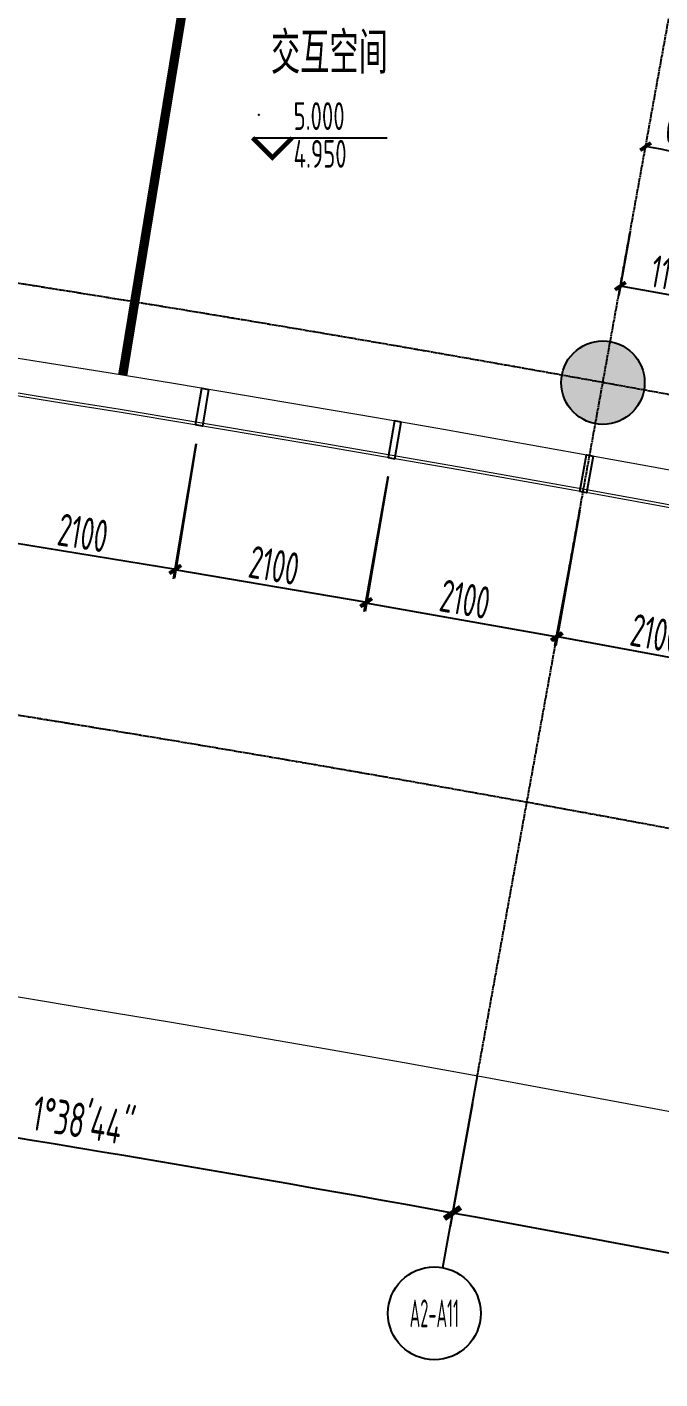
# Model space of a CAD drawing. Header units: millimetres. Extents: x 11515858 to 24947533, y -12784974 to -6116114.
# Drawn here: x 11824839 to 11831661, y -6415920 to -6401342 of the extents above; entities that cross this region are included whole.
import ezdxf
from ezdxf.enums import TextEntityAlignment as Align

# ---------------------------------------------------------------- set-up
doc = ezdxf.new("R2010")
doc.units = ezdxf.units.MM
doc.header["$LTSCALE"] = 10
for name, pattern in [('A2-RG-AXIS$0$CENTER', [2, 1.25, -0.25, 0.25, -0.25]), ('A2-RG-AXIS$0$DOTE', [2.42, 2, -0.2, 0.02, -0.2]), ('A2-RI-F2$0$DASHDOT2', [0.5, 0.25, -0.125, 0, -0.125]), ('A2-RI-F2$0$DASHED2', [0.375, 0.25, -0.125])]:
    doc.linetypes.add(name, pattern=pattern)
for name, color, linetype in [('A2-RB-F2$0$$34$A-DIMS-100', 1, 'Continuous'), ('A2-RB-F2$0$A-DIMS-100', 1, 'Continuous'), ('A2-RG-AXIS$0$A-AXIS', 1, 'Continuous'), ('A2-RG-AXIS$0$A-DIMS-100', 1, 'Continuous'), ('A2-RG-AXIS$0$A-GRID', 1, 'A2-RG-AXIS$0$CENTER'), ('A2-RG-AXIS$0$A-SYMB', 4, 'Continuous'), ('A2-RI-F2$0$A-DOOR-ROLL', 2, 'A2-RI-F2$0$DASHED2'), ('A2-RI-F2$0$A-STRS', 50, 'Continuous'), ('A2-RI-F2$0$A-SYMB', 4, 'Continuous'), ('A2-RI-F2$0$A-SYMB-AREA', 4, 'Continuous'), ('A2-RI-F2$0$A-SYMB-NAME', 4, 'Continuous'), ('A2-RI-F2$0$an-wndw-mull-v', 3, 'Continuous'), ('A2-RS-F2$0$A-HATH-GRAY', 8, 'Continuous'), ('A2-RS-F2$0$A-WALL-CONC', 6, 'Continuous')]:
    doc.layers.add(name, color=color, linetype=linetype)
for name, color, linetype, lineweight in [('A2-RI-F2$0$A-DETL-LLIN', 3, 'Continuous', 5), ('A2-RI-F2$0$A-FLOR-STRS', 2, 'Continuous', 5), ('A2-RI-F2$0$A-GLAZ', 140, 'Continuous', 5)]:
    doc.layers.add(name, color=color, linetype=linetype, lineweight=lineweight)
doc.styles.add('A2-RB-F2$0$$0$XD2008', font='hzs.shx', dxfattribs={"width": 0.7, "bigfont": 'hztxt.shx'})
doc.styles.add('A2-RB-F2$0$XD2008', font='hzs.shx', dxfattribs={"width": 0.7, "bigfont": 'hztxt.shx'})
doc.styles.add('A2-RG-AXIS$0$ECADI', font='hzs.shx', dxfattribs={"width": 0.7, "bigfont": 'hztxt.shx'})
doc.styles.add('A2-RG-AXIS$0$XD2008', font='hzs.shx', dxfattribs={"width": 0.7, "bigfont": 'hztxt.shx'})
doc.styles.add('A2-RI-F2$0$ECADI', font='hzs.shx', dxfattribs={"width": 0.7, "bigfont": 'hztxt.shx'})
doc.styles.add('A2-RI-F2$0$XD2008', font='hzs.shx', dxfattribs={"width": 0.7, "bigfont": 'hztxt.shx'})
doc.dimstyles.new('A2-RB-F2$0$$0$XD100$0', dxfattribs={"dimscale": 100, "dimtxt": 3.5, "dimasz": 1, "dimexe": 1, "dimexo": 2, "dimgap": 0.5, "dimtad": 1, "dimdec": 0, "dimdsep": 46, "dimtxsty": 'A2-RB-F2$0$$0$XD2008', "dimblk1": 'A2-RB-F2$0$$20$_ArchTick', "dimblk2": 'A2-RB-F2$0$$20$_ArchTick', "dimsah": 1, "dimcen": 2.5, "dimclrt": 4, "dimaunit": 1, "dimadec": 0, "dimazin": 0, "dimtfac": 1, "dimtdec": 0, "dimtix": 1, "dimtmove": 2, "dimatfit": 3, "dimfxl": 0, "dimtolj": 1, "dimtzin": 0, "dimarcsym": 0})
doc.dimstyles.new('A2-RB-F2$0$XD100$0', dxfattribs={"dimscale": 100, "dimtxt": 3.5, "dimasz": 1, "dimexe": 1, "dimexo": 2, "dimgap": 0.5, "dimtad": 1, "dimdec": 0, "dimdsep": 46, "dimtxsty": 'A2-RB-F2$0$XD2008', "dimblk1": 'A2-RB-F2$0$_ArchTick', "dimblk2": 'A2-RB-F2$0$_ArchTick', "dimsah": 1, "dimcen": 2.5, "dimclrt": 4, "dimaunit": 1, "dimadec": 0, "dimazin": 0, "dimtfac": 1, "dimtdec": 0, "dimtix": 1, "dimtmove": 1, "dimatfit": 3, "dimfxl": 0, "dimtolj": 1, "dimtzin": 0, "dimarcsym": 0})
doc.dimstyles.new('A2-RG-AXIS$0$XD150', dxfattribs={"dimscale": 300, "dimtxt": 2.5, "dimasz": 1.5, "dimexe": 1, "dimexo": 2, "dimgap": 0.5, "dimtad": 1, "dimdec": 0, "dimdsep": 46, "dimtxsty": 'A2-RG-AXIS$0$XD2008', "dimcen": 2.5, "dimclrt": 4, "dimaunit": 1, "dimadec": 3, "dimazin": 0, "dimtfac": 1, "dimtdec": 0, "dimtmove": 2, "dimatfit": 3, "dimfxl": 0, "dimtolj": 1, "dimtzin": 0, "dimarcsym": 0})

# ---------------------------------------------------------------- blocks, each defined once
blk = doc.blocks.new('A2-RG-AXIS$0$ECADI-TAG-GRID')
at = {"color": 13}
blk.add_circle((0, 0), 5, dxfattribs=at)
at = {"style": 'A2-RG-AXIS$0$ECADI', "width": 0.7}
blk.add_attdef('GRID', text='', height=5, dxfattribs=at).set_placement((0, 0), align=Align.MIDDLE)
blk = doc.blocks.new('A2-RG-AXIS$0$_ArchTick')
at = {"color": 0, "linetype": 'ByBlock', "const_width": 0.4}
blk.add_lwpolyline([(-0.5, -0.5), (0.5, 0.5)], dxfattribs=at)
blk = doc.blocks.new('*D1277')
at = {"layer": 'A2-RG-AXIS$0$A-DIMS-100', "color": 0, "lineweight": -2, "ltscale": 3, "transparency": 16777216}
for p, q in [((11829639, -6412949), (11829398, -6414278)), ((11837693, -6414527), (11837414, -6415848))]:
    blk.add_line(p, q, dxfattribs=at)
blk.add_arc((11778731, -6694179), 284600, 78.09408, 79.7395, dxfattribs=at)
at = {"layer": 'Defpoints', "color": 0, "ltscale": 3, "transparency": 16777216}
for p in [(11829692, -6412654), (11837755, -6414233), (11834777, -6415152), (11778731, -6694179)]:
    blk.add_point(p, dxfattribs=at)
at = {"layer": 'A2-RG-AXIS$0$A-DIMS-100', "color": 0, "lineweight": -2, "ltscale": 3, "transparency": 16777216, "xscale": 150, "yscale": 150, "zscale": 150}
for p, rotation in [((11829425, -6414130), 169.7394974973187), ((11837445, -6415701), 348.094078737238)]:
    blk.add_blockref('A2-RG-AXIS$0$_ArchTick', p, dxfattribs=dict(at, rotation=rotation))
at = {"layer": 'A2-RG-AXIS$0$A-DIMS-100', "color": 4, "ltscale": 3, "transparency": 16777216, "insert": (11833498, -6414594), "char_height": 375, "attachment_point": 5, "rotation": 348.9168, "style": 'A2-RG-AXIS$0$XD2008'}
blk.add_mtext('\\A1;1°38\'44"', dxfattribs=at)
blk = doc.blocks.new('*D1226')
at = {"layer": 'A2-RG-AXIS$0$A-DIMS-100', "color": 0, "lineweight": -2, "ltscale": 3, "transparency": 16777216}
for p, q in [((11821542, -6411603), (11821340, -6412938)), ((11829639, -6412949), (11829398, -6414278))]:
    blk.add_line(p, q, dxfattribs=at)
blk.add_arc((11778731, -6694179), 284600, 79.7395, 81.38492, dxfattribs=at)
at = {"layer": 'Defpoints', "color": 0, "ltscale": 3, "transparency": 16777216}
for p in [(11821587, -6411307), (11829692, -6412654), (11826742, -6413658), (11778731, -6694179)]:
    blk.add_point(p, dxfattribs=at)
at = {"layer": 'A2-RG-AXIS$0$A-DIMS-100', "color": 0, "lineweight": -2, "ltscale": 3, "transparency": 16777216, "xscale": 150, "yscale": 150, "zscale": 150}
for p, rotation in [((11821363, -6412790), 171.3849162593364), ((11829425, -6414130), 349.7394974973187)]:
    blk.add_blockref('A2-RG-AXIS$0$_ArchTick', p, dxfattribs=dict(at, rotation=rotation))
at = {"layer": 'A2-RG-AXIS$0$A-DIMS-100', "color": 4, "ltscale": 3, "transparency": 16777216, "insert": (11825447, -6413137), "char_height": 375, "attachment_point": 5, "rotation": 350.5622, "style": 'A2-RG-AXIS$0$XD2008'}
blk.add_mtext('\\A1;1°38\'44"', dxfattribs=at)
blk = doc.blocks.new('A2-RB-F2$0$_ArchTick')
at = {"color": 0, "linetype": 'ByBlock', "const_width": 0.4}
blk.add_lwpolyline([(-0.5, -0.5), (0.5, 0.5)], dxfattribs=at)
blk = doc.blocks.new('*D1800')
at = {"layer": 'A2-RB-F2$0$A-DIMS-100', "color": 0, "lineweight": -2, "transparency": 16777216}
for p, q in [((11831340, -6403551), (11831216, -6404234)), ((11832422, -6403747), (11832299, -6404430)), ((11832316, -6404331), (11831234, -6404135))]:
    blk.add_line(p, q, dxfattribs=at)
at = {"layer": 'Defpoints', "color": 0, "transparency": 16777216}
for p in [(11831375, -6403354), (11832458, -6403550), (11831234, -6404135)]:
    blk.add_point(p, dxfattribs=at)
at = {"layer": 'A2-RB-F2$0$A-DIMS-100', "color": 0, "lineweight": -2, "transparency": 16777216, "xscale": 100, "yscale": 100, "zscale": 100}
for p, rotation in [((11831234, -6404135), 169.7394999171281), ((11832316, -6404331), 349.7394999171281)]:
    blk.add_blockref('A2-RB-F2$0$_ArchTick', p, dxfattribs=dict(at, rotation=rotation))
at = {"layer": 'A2-RB-F2$0$A-DIMS-100', "color": 4, "transparency": 16777216, "insert": (11831815, -6404012), "char_height": 350, "attachment_point": 5, "rotation": 349.7395, "style": 'A2-RB-F2$0$XD2008'}
blk.add_mtext('\\A1;1100', dxfattribs=at)
blk = doc.blocks.new('*D1772')
at = {"layer": 'A2-RB-F2$0$A-DIMS-100', "color": 0, "lineweight": -2, "transparency": 16777216}
for p, q in [((11824589, -6405499), (11824354, -6406949)), ((11826662, -6405835), (11826427, -6407286)), ((11824370, -6406851), (11826443, -6407187))]:
    blk.add_line(p, q, dxfattribs=at)
at = {"layer": 'Defpoints', "color": 0, "transparency": 16777216}
for p in [(11824621, -6405302), (11826694, -6405638), (11826443, -6407187)]:
    blk.add_point(p, dxfattribs=at)
at = {"layer": 'A2-RB-F2$0$A-DIMS-100', "color": 0, "lineweight": -2, "transparency": 16777216, "xscale": 100, "yscale": 100, "zscale": 100}
for p, rotation in [((11824370, -6406851), 170.7864476752229), ((11826443, -6407187), 350.7864476752229)]:
    blk.add_blockref('A2-RB-F2$0$_ArchTick', p, dxfattribs=dict(at, rotation=rotation))
at = {"layer": 'A2-RB-F2$0$A-DIMS-100', "color": 4, "transparency": 16777216, "insert": (11825442, -6406797), "char_height": 350, "attachment_point": 5, "rotation": 350.7864, "style": 'A2-RB-F2$0$XD2008'}
blk.add_mtext('\\A1;2100', dxfattribs=at)
blk = doc.blocks.new('*D1773')
at = {"layer": 'A2-RB-F2$0$A-DIMS-100', "color": 0, "lineweight": -2, "transparency": 16777216}
for p, q in [((11826660, -6405835), (11826413, -6407291)), ((11828731, -6406187), (11828483, -6407643)), ((11826430, -6407193), (11828500, -6407545))]:
    blk.add_line(p, q, dxfattribs=at)
at = {"layer": 'Defpoints', "color": 0, "transparency": 16777216}
for p in [(11826694, -6405638), (11828764, -6405990), (11828500, -6407545)]:
    blk.add_point(p, dxfattribs=at)
at = {"layer": 'A2-RB-F2$0$A-DIMS-100', "color": 0, "lineweight": -2, "transparency": 16777216, "xscale": 100, "yscale": 100, "zscale": 100}
for p, rotation in [((11826430, -6407193), 170.3565312094874), ((11828500, -6407545), 350.3565312094875)]:
    blk.add_blockref('A2-RB-F2$0$_ArchTick', p, dxfattribs=dict(at, rotation=rotation))
at = {"layer": 'A2-RB-F2$0$A-DIMS-100', "color": 4, "transparency": 16777216, "insert": (11827503, -6407147), "char_height": 350, "attachment_point": 5, "rotation": 350.3565, "style": 'A2-RB-F2$0$XD2008'}
blk.add_mtext('\\A1;2100', dxfattribs=at)
blk = doc.blocks.new('*D1774')
at = {"layer": 'A2-RB-F2$0$A-DIMS-100', "color": 0, "lineweight": -2, "transparency": 16777216}
for p, q in [((11828729, -6406187), (11828470, -6407649)), ((11830797, -6406553), (11830538, -6408015)), ((11828488, -6407550), (11830555, -6407917))]:
    blk.add_line(p, q, dxfattribs=at)
at = {"layer": 'Defpoints', "color": 0, "transparency": 16777216}
for p in [(11828764, -6405990), (11830832, -6406356), (11830555, -6407917)]:
    blk.add_point(p, dxfattribs=at)
at = {"layer": 'A2-RB-F2$0$A-DIMS-100', "color": 0, "lineweight": -2, "transparency": 16777216, "xscale": 100, "yscale": 100, "zscale": 100}
for p, rotation in [((11828488, -6407550), 169.9451740437), ((11830555, -6407917), 349.9451740437)]:
    blk.add_blockref('A2-RB-F2$0$_ArchTick', p, dxfattribs=dict(at, rotation=rotation))
at = {"layer": 'A2-RB-F2$0$A-DIMS-100', "color": 4, "transparency": 16777216, "insert": (11829561, -6407512), "char_height": 350, "attachment_point": 5, "rotation": 349.9452, "style": 'A2-RB-F2$0$XD2008'}
blk.add_mtext('\\A1;2100', dxfattribs=at)
blk = doc.blocks.new('*D1778')
at = {"layer": 'A2-RB-F2$0$A-DIMS-100', "color": 0, "lineweight": -2, "transparency": 16777216}
for p, q in [((11830796, -6406553), (11830526, -6408013)), ((11832861, -6406934), (11832591, -6408394)), ((11832609, -6408296), (11830544, -6407915))]:
    blk.add_line(p, q, dxfattribs=at)
at = {"layer": 'Defpoints', "color": 0, "transparency": 16777216}
for p in [(11830832, -6406356), (11832897, -6406738), (11830544, -6407915)]:
    blk.add_point(p, dxfattribs=at)
at = {"layer": 'A2-RB-F2$0$A-DIMS-100', "color": 0, "lineweight": -2, "transparency": 16777216, "xscale": 100, "yscale": 100, "zscale": 100}
for p, rotation in [((11830544, -6407915), 169.5338247441165), ((11832609, -6408296), 349.5338247441165)]:
    blk.add_blockref('A2-RB-F2$0$_ArchTick', p, dxfattribs=dict(at, rotation=rotation))
at = {"layer": 'A2-RB-F2$0$A-DIMS-100', "color": 4, "transparency": 16777216, "insert": (11831617, -6407884), "char_height": 350, "attachment_point": 5, "rotation": 349.5338, "style": 'A2-RB-F2$0$XD2008'}
blk.add_mtext('\\A1;2100', dxfattribs=at)
blk = doc.blocks.new('A2-RB-F2$0$$20$_ArchTick')
at = {"color": 0, "linetype": 'ByBlock', "const_width": 0.4}
blk.add_lwpolyline([(-0.5, -0.5), (0.5, 0.5)], dxfattribs=at)
blk = doc.blocks.new('*D2090')
at = {"layer": 'A2-RB-F2$0$$34$A-DIMS-100', "color": 0, "lineweight": -2, "transparency": 16777216}
blk.add_arc((11810433, -6519046), 136339, 79.7395, 81.07865, dxfattribs=at)
at = {"layer": 'Defpoints', "color": 0, "transparency": 16777216}
for p in [(11836853, -6373097), (11831848, -6382624), (11833672, -6384702), (11829902, -6395024), (11829692, -6412654)]:
    blk.add_point(p, dxfattribs=at)
at = {"layer": 'A2-RB-F2$0$$34$A-DIMS-100', "color": 0, "lineweight": -2, "transparency": 16777216, "xscale": 100, "yscale": 100, "zscale": 100}
for p, rotation in [((11831576, -6384356), 171.07864590831), ((11834718, -6384887), 349.7394999170698)]:
    blk.add_blockref('A2-RB-F2$0$$20$_ArchTick', p, dxfattribs=dict(at, rotation=rotation))
at = {"layer": 'A2-RB-F2$0$$34$A-DIMS-100', "color": 4, "transparency": 16777216, "insert": (11833192, -6384358), "char_height": 350, "attachment_point": 5, "rotation": 350.4091, "style": 'A2-RB-F2$0$$0$XD2008'}
blk.add_mtext('\\A1;1°20\'21"', dxfattribs=at)
blk = doc.blocks.new('*D2108')
at = {"layer": 'A2-RB-F2$0$$34$A-DIMS-100', "color": 0, "lineweight": -2, "transparency": 16777216}
blk.add_arc((11778421, -6695889), 298024, 79.48553, 79.7395, dxfattribs=at)
at = {"layer": 'Defpoints', "color": 0, "transparency": 16777216}
for p in [(11836853, -6373097), (11833019, -6401721), (11832373, -6402789), (11832690, -6403491), (11829692, -6412654)]:
    blk.add_point(p, dxfattribs=at)
at = {"layer": 'A2-RB-F2$0$$34$A-DIMS-100', "color": 0, "lineweight": -2, "transparency": 16777216, "xscale": 100, "yscale": 100, "zscale": 100}
for p, rotation in [((11831506, -6402631), 169.7394999170711), ((11832806, -6402869), 349.4855297596564)]:
    blk.add_blockref('A2-RB-F2$0$$20$_ArchTick', p, dxfattribs=dict(at, rotation=rotation))
at = {"layer": 'A2-RB-F2$0$$34$A-DIMS-100', "color": 4, "transparency": 16777216, "insert": (11832203, -6402495), "char_height": 350, "attachment_point": 5, "rotation": 349.6125, "style": 'A2-RB-F2$0$$0$XD2008'}
blk.add_mtext('\\A1;0°15\'14"', dxfattribs=at)
blk = doc.blocks.new('A2-RS-F2')
at = {"layer": 'A2-RS-F2$0$A-HATH-GRAY', "ltscale": 3}
h = blk.add_hatch(color=256, dxfattribs=at)
h.paths.add_polyline_path([(11780371, -6378133), (11781371, -6378140), (11781380, -6376840), (11780380, -6376833)])
h.paths.add_polyline_path([(11771295, -6378216), (11772295, -6378194), (11772267, -6376895), (11771267, -6376916)])
h.paths.add_polyline_path([(11789445, -6378310), (11790445, -6378346), (11790491, -6377046), (11789491, -6377011)])
h.paths.add_polyline_path([(11794061, -6377996), (11794660, -6378034), (11794711, -6377236), (11794112, -6377197)])
h.paths.add_polyline_path([(11762226, -6378560), (11763225, -6378509), (11763159, -6377211), (11762160, -6377261)])
h.paths.add_polyline_path([(11756054, -6378846), (11756851, -6378783), (11756756, -6377587), (11755959, -6377650)])
h.paths.add_polyline_path([(11801644, -6378462), (11802243, -6378500), (11802294, -6377702), (11801696, -6377663)])
h.paths.add_polyline_path([(11751557, -6379698), (11752355, -6379635), (11752220, -6377940), (11751422, -6378003)])
h.paths.add_polyline_path([(11807664, -6379406), (11808460, -6379480), (11808572, -6378285), (11807775, -6378211)])
h.paths.add_polyline_path([(11816585, -6380403), (11817577, -6380525), (11817736, -6379235), (11816743, -6379113)])
h.paths.add_polyline_path([(11825579, -6381619), (11826568, -6381768), (11826763, -6380483), (11825774, -6380333)])
h.paths.add_polyline_path([(11793833, -6381539), (11794432, -6381577), (11794483, -6380779), (11793885, -6380740)])
h.paths.add_polyline_path([(11801417, -6382005), (11802015, -6382043), (11802067, -6381245), (11801468, -6381206)])
h.paths.add_polyline_path([(11834536, -6383085), (11835520, -6383263), (11835752, -6381984), (11834768, -6381806)])
h.paths.add_polyline_path([(11843442, -6384837), (11844420, -6385043), (11844688, -6383771), (11843710, -6383565)])
h.paths.add_polyline_path([(11849707, -6386048), (11850486, -6386227), (11850721, -6385255), (11849941, -6385076)])
h.paths.add_polyline_path([(11756691, -6386871), (11757489, -6386806), (11757394, -6385612), (11756597, -6385675)])
h.paths.add_polyline_path([(11752176, -6387474), (11752973, -6387410), (11752838, -6385716), (11752041, -6385779)])
h.paths.add_polyline_path([(11854132, -6387107), (11854912, -6387286), (11855146, -6386314), (11854366, -6386134)])
h.paths.add_polyline_path([(11793236, -6390821), (11793835, -6390859), (11793887, -6390061), (11793288, -6390022)])
h.paths.add_polyline_path([(11800820, -6391286), (11801419, -6391324), (11801470, -6390526), (11800871, -6390487)])
h.paths.add_polyline_path([(11847832, -6393825), (11848612, -6394005), (11848846, -6393033), (11848067, -6392853)])
h.paths.add_polyline_path([(11780263, -6394032), (11781263, -6394039), (11781272, -6392739), (11780272, -6392732)])
h.paths.add_polyline_path([(11771644, -6394112), (11772644, -6394090), (11772615, -6392791), (11771616, -6392812)])
h.paths.add_polyline_path([(11788881, -6394200), (11789880, -6394236), (11789926, -6392936), (11788927, -6392901)])
h.paths.add_polyline_path([(11793009, -6394364), (11793607, -6394402), (11793659, -6393604), (11793060, -6393565)])
h.paths.add_polyline_path([(11763031, -6394440), (11764030, -6394389), (11763964, -6393090), (11762965, -6393141)])
h.paths.add_polyline_path([(11757323, -6394797), (11758120, -6394731), (11758025, -6393537), (11757227, -6393600)])
h.paths.add_polyline_path([(11800592, -6394829), (11801191, -6394867), (11801242, -6394069), (11800643, -6394030)])
h.paths.add_polyline_path([(11852257, -6394884), (11853037, -6395064), (11853271, -6394091), (11852492, -6393912)])
h.paths.add_polyline_path([(11752786, -6395149), (11753584, -6395086), (11753449, -6393391), (11752652, -6393455)])
h.paths.add_polyline_path([(11806189, -6395237), (11806985, -6395311), (11807096, -6394116), (11806300, -6394042)])
h.paths.add_polyline_path([(11814656, -6396186), (11815648, -6396307), (11815806, -6395017), (11814813, -6394896)])
h.paths.add_polyline_path([(11823198, -6397340), (11824186, -6397490), (11824381, -6396205), (11823392, -6396055)])
h.paths.add_polyline_path([(11831682, -6398729), (11832663, -6398921), (11832913, -6397645), (11831931, -6397453)])
h.paths.add_polyline_path([(11840164, -6400383), (11841142, -6400589), (11841411, -6399317), (11840432, -6399110)])
edge = h.paths.add_edge_path()
edge.add_arc((11772286, -6400549), 450, 0, 360)
edge = h.paths.add_edge_path()
edge.add_arc((11789152, -6400664), 450, 0, 360)
edge = h.paths.add_edge_path()
edge.add_arc((11763857, -6400856), 450, 0, 360)
h.paths.add_polyline_path([(11845946, -6401652), (11846725, -6401831), (11846960, -6400859), (11846180, -6400679)])
edge = h.paths.add_edge_path()
edge.add_arc((11797576, -6401084), 450, 0, 360)
edge = h.paths.add_edge_path()
edge.add_arc((11755441, -6401404), 451, 0, 360)
edge = h.paths.add_edge_path()
edge.add_arc((11805984, -6401746), 450, 0, 360)
h.paths.add_polyline_path([(11850371, -6402710), (11851151, -6402890), (11851385, -6401917), (11850605, -6401738)])
edge = h.paths.add_edge_path()
edge.add_arc((11814369, -6402649), 450, 0, 360)
edge = h.paths.add_edge_path()
edge.add_arc((11822726, -6403793), 450, 0, 360)
edge = h.paths.add_edge_path()
edge.add_arc((11831046, -6405176), 450, 0, 360)
edge = h.paths.add_edge_path()
edge.add_arc((11839323, -6406797), 451, 0, 360)
edge = h.paths.add_edge_path()
edge.add_arc((11847549, -6408655), 451, 0, 360)
edge = h.paths.add_edge_path()
edge.add_arc((11780719, -6400485), 450, 0, 360)
at = {"layer": 'A2-RS-F2$0$A-WALL-CONC'}
blk.add_circle((11831046, -6405176), 450, dxfattribs=at)
blk = doc.blocks.new('A2-RI-F2$0$5erhfh')
at = {"layer": 'A2-RI-F2$0$A-SYMB-AREA', "style": 'A2-RI-F2$0$ECADI', "width": 0.7}
blk.add_attdef('340M2', text='', height=2.5, dxfattribs=at).set_placement((0, 1.25), align=Align.MIDDLE_LEFT)
at = {"layer": 'A2-RI-F2$0$A-SYMB-NAME', "style": 'A2-RI-F2$0$ECADI', "width": 0.7}
blk.add_attdef('CHINESENAME', (-12.29, 3.09), '', height=4.5, dxfattribs=at)
blk = doc.blocks.new('A2-RI-F2$0$ECADI-TAG-HGHT（国标）')
at = {"color": 1}
blk.add_line((-2.12, 2.12), (12.35, 2.12), dxfattribs=at)
at = {"color": 1, "const_width": 0.5}
blk.add_lwpolyline([(-2.12, 2.12), (0, 0), (2.12, 2.12)], dxfattribs=at)
at = {"color": 1}
blk.add_point((-1.48, 4.6), dxfattribs=at)
at = {"style": 'A2-RI-F2$0$XD2008', "width": 0.7}
blk.add_attdef('FL', text='', height=3, dxfattribs=at).set_placement((-2.69, 2.97), align=Align.RIGHT)
for tag, p in [('F.F.L.', (2.28, 2.97)), ('T.O.S.', (2.28, -1.1))]:
    blk.add_attdef(tag, p, '', height=3, dxfattribs=at)
blk = doc.blocks.new('A2-RI-F2$0$5yrthfh')
at = {"layer": 'A2-RI-F2$0$an-wndw-mull-v'}
blk.add_lwpolyline([(3, -37), (402, -3), (396, 71), (-3, 37), (3, -37)], close=True, dxfattribs=at)
blk = doc.blocks.new('A2-RI-F2$0$564hysrthtdh')
at = {"xscale": -1}
for p, rotation in [((71251, -4234), 265.3886009940874), ((75393, -4953), 264.5650962822489)]:
    blk.add_blockref('A2-RI-F2$0$5yrthfh', p, dxfattribs=dict(at, rotation=rotation))
at = {"rotation": 75.32445825593386}
blk.add_blockref('A2-RI-F2$0$5yrthfh', (73326, -4587), dxfattribs=at)
blk = doc.blocks.new('A2-RG-AXIS')
at = {"layer": 'A2-RG-AXIS$0$A-AXIS', "ltscale": 3}
blk.add_line((11829692, -6412654), (11829317.9, -6414720.4), dxfattribs=at)
at = {"layer": 'A2-RG-AXIS$0$A-GRID', "linetype": 'A2-RG-AXIS$0$DOTE'}
blk.add_line((11829692, -6412654), (11836852.5, -6373096.9), dxfattribs=at)
for radius, start, end in [(300800, 75.589285, 95.407644), (293700, 75.589281, 95.407645), (289100, 75.589281, 95.407645)]:
    blk.add_arc((11778730.7, -6694178.7), radius, start, end, dxfattribs=at)
at = {"layer": 'A2-RG-AXIS$0$A-SYMB'}
ref = blk.add_blockref('A2-RG-AXIS$0$ECADI-TAG-GRID', (11829228.8, -6415212.4), dxfattribs=dict(at, xscale=100, yscale=100, zscale=100))
ref.add_attrib('GRID', 'A2-A11', dxfattribs={"layer": '0', "extrusion": (0, 0, -1), "height": 300, "style": 'A2-RG-AXIS$0$ECADI', "text_generation_flag": 2, "width": 0.5}).set_placement((-11829228.8, -6415212.4), align=Align.MIDDLE)
at = {"layer": 'A2-RG-AXIS$0$A-DIMS-100', "ltscale": 3}
for base, p1, p2, picture, middle in [((11826741.7, -6413657.6), (11829692, -6412654), (11821587.2, -6411306.8), '*D1226', (11825447.4, -6413136.8)), ((11834776.8, -6415151.8), (11837754.6, -6414233.4), (11829692, -6412654), '*D1277', (11833497.9, -6414594.1))]:
    dim = blk.add_angular_dim_3p(base=base, center=(11778730.7, -6694178.7), p1=p1, p2=p2, dimstyle='A2-RG-AXIS$0$XD150', override={"dimscale": 150, "dimasz": 1, "dimblk": 'A2-RG-AXIS$0$_ArchTick', "dimadec": 4}, dxfattribs=at)
    dim.commit()
    dim.dimension.update_dxf_attribs({"geometry": picture, "text_midpoint": middle})
blk = doc.blocks.new('A2-RB-F2')
at = {"layer": 'A2-RB-F2$0$$34$A-DIMS-100'}
for base, line1, line2, picture, middle in [((11833672.3, -6384702), ((11829901.8, -6395023.6), (11831848.2, -6382624.3)), ((11829692, -6412654), (11836852.5, -6373096.9)), '*D2090', (11833191.9, -6384357.8)), ((11832372.649, -6402789.2713), ((11829691.9532, -6412654.0008), (11836852.5309, -6373096.8884)), ((11832690.256, -6403491.0743), (11833018.7269, -6401721.2984)), '*D2108', (11832202.6798, -6402495.3941))]:
    dim = blk.add_angular_dim_2l(base=base, line1=line1, line2=line2, dimstyle='A2-RB-F2$0$$0$XD100$0', override={"dimadec": 4}, dxfattribs=at)
    dim.commit()
    dim.dimension.update_dxf_attribs({"geometry": picture, "text_midpoint": middle})
at = {"layer": 'A2-RB-F2$0$A-DIMS-100'}
for p1, p2, distance, picture, middle in [((11832457.9, -6403549.7), (11831375.5, -6403353.8), 794.2, '*D1800', (11831815.3, -6404011.9)), ((11824620.9, -6405301.7), (11826693.9, -6405637.9), -1569.4, '*D1772', (11825442.1, -6406796.8)), ((11826693.9, -6405637.9), (11828764.2, -6405989.7), -1577.2, '*D1773', (11827502.5, -6407146.9)), ((11828764.2, -6405989.7), (11830831.9, -6406356.4), -1584.7, '*D1774', (11829560.7, -6407511.8)), ((11832897, -6406737.8), (11830831.9, -6406356.4), 1584.7, '*D1778', (11831617.5, -6407884.2))]:
    dim = blk.add_aligned_dim(p1=p1, p2=p2, distance=distance, dimstyle='A2-RB-F2$0$XD100$0', dxfattribs=at)
    dim.commit()
    dim.dimension.update_dxf_attribs({"geometry": picture, "text_midpoint": middle})
blk = doc.blocks.new('A2-RI-F2')
at = {"layer": 'A2-RI-F2$0$A-DETL-LLIN'}
blk.add_arc((11778731, -6694179), 286100, 74.62894, 96.36799, dxfattribs=at)
at = {"layer": 'A2-RI-F2$0$A-DOOR-ROLL', "linetype": 'A2-RI-F2$0$DASHDOT2', "const_width": 100}
blk.add_lwpolyline([(11825870, -6405097), (11826686, -6400113, -0.016115), (11845528, -6403813), (11846044, -6401672)], format="xyb", dxfattribs=at)
at = {"layer": 'A2-RI-F2$0$A-GLAZ'}
for radius, start, end in [(292900, 76.32124, 94.67251), (292530, 76.24887, 94.74499), (292500, 76.24299, 94.75087)]:
    blk.add_arc((11778731, -6694179), radius, start, end, dxfattribs=at)
for name, p in [('A2-RS-F2', (0, 0)), ('A2-RI-F2$0$564hysrthtdh', (11755441, -6401404))]:
    blk.add_blockref(name, p)
ref = blk.add_blockref('A2-RI-F2$0$5erhfh', (11828697, -6402154), dxfattribs=dict(xscale=100, yscale=100, zscale=100))
ref.add_attrib('CHINESENAME', '交互空间', (11827468, -6401846), dxfattribs={"layer": 'A2-RI-F2$0$A-SYMB-NAME', "height": 450, "style": 'A2-RI-F2$0$ECADI', "width": 0.7})
at = {"layer": 'A2-RI-F2$0$A-FLOR-STRS'}
blk.add_blockref('A2-RG-AXIS', (0, 0), dxfattribs=at)
at = {"layer": 'A2-RI-F2$0$A-STRS', "linetype": 'Continuous'}
blk.add_blockref('A2-RB-F2', (0, 0), dxfattribs=at)
at = {"layer": 'A2-RI-F2$0$A-SYMB', "xscale": 100, "yscale": 100, "zscale": 100}
blk.add_blockref('A2-RI-F2$0$ECADI-TAG-HGHT（国标）', (11827484, -6402749), dxfattribs=at).add_auto_attribs({'F.F.L.': '5.000', 'T.O.S.': '4.950'})

msp = doc.modelspace()

# ---------------------------------------------------------------- block references
for name in ['A2-RI-F2', 'A2-RB-F2', 'A2-RG-AXIS', 'A2-RS-F2']:
    msp.add_blockref(name, (0, 0))

doc.saveas('drawing.dxf')
